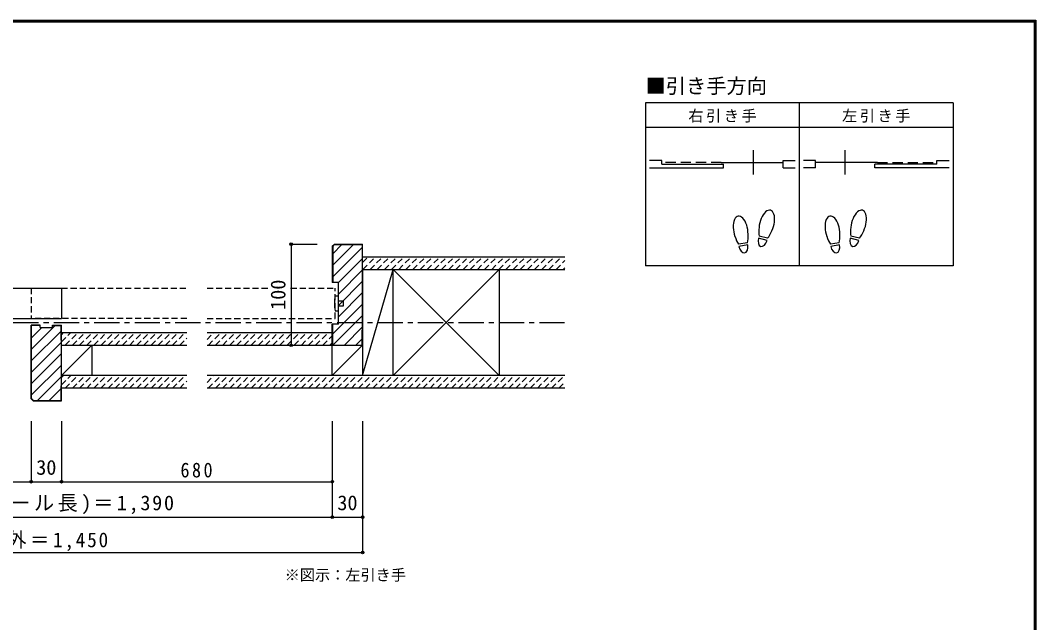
# Model space of a CAD drawing. Units: millimetres at full size, sheet at 1:5; some dimension numbers follow another scale. Extents: x -973 to 977, y -718 to 696.
# Drawn here: x -27 to 977, y 100 to 696 of the extents above; entities that cross this region are included whole.
import ezdxf
from ezdxf.enums import TextEntityAlignment as Align

# ---------------------------------------------------------------- set-up
doc = ezdxf.new("R2010")
doc.units = ezdxf.units.MM
doc.header["$LTSCALE"] = 5
doc.header["$PDMODE"] = 32
doc.header["$PDSIZE"] = 2.5
for name, pattern in [('CHAIN1', [8, 5, -1, 1, -1]), ('DASHED1', [1.8, 1.2, -0.6]), ('DASHED2', [3, 2, -1])]:
    doc.linetypes.add(name, pattern=pattern)
for name, color, linetype in [('0-1_通り芯', 4, 'CHAIN1'), ('0-2_柱', 3, 'Continuous'), ('0-3_仕上げ', 2, 'Continuous'), ('0-4_枠', 3, 'Continuous'), ('0-6_扉', 2, 'Continuous'), ('0-7_金物', 7, 'Continuous'), ('0-8_戸当り', 3, 'Continuous'), ('0-A_文字', 3, 'Continuous'), ('0-B_寸法', 7, 'Continuous'), ('0-C_ハッチ', 4, 'DASHED1'), ('F-1_枠', 6, 'Continuous')]:
    doc.layers.add(name, color=color, linetype=linetype)
doc.styles.add('ＭＳ ゴシック', font='')
doc.styles.get('ＭＳ ゴシック').set_extended_font_data('MS Gothic')

msp = doc.modelspace()

# ---------------------------------------------------------------- linework, layer by layer
at = {"layer": '0-1_通り芯'}
msp.add_line((-513.993, 396.994), (511.306, 396.994), dxfattribs=at)
at = {"layer": '0-2_柱'}
for p, q in [((311.306, 449.494), (311.306, 344.494)), ((341.383, 344.494), (341.383, 449.494)), ((446.383, 449.494), (446.383, 344.494)), ((13.656, 344.494), (13.656, 374.494)), ((43.733, 374.494), (43.733, 344.494)), ((281.229, 344.494), (281.229, 374.494)), ((311.306, 374.494), (311.306, 344.494))]:
    msp.add_line(p, q, dxfattribs=at)
at = {"layer": '0-2_柱', "color": 7}
for p, q in [((311.306, 344.494), (341.383, 449.494)), ((341.383, 344.494), (446.383, 449.494)), ((446.383, 344.494), (341.383, 449.494)), ((13.656, 344.494), (43.733, 374.494)), ((281.229, 344.494), (311.306, 374.494))]:
    msp.add_line(p, q, dxfattribs=at)
at = {"layer": '0-3_仕上げ'}
for p, q in [((311.306, 461.994), (511.306, 461.994)), ((311.306, 449.494), (511.306, 449.494)), ((13.656, 386.994), (137.481, 386.994)), ((157.481, 386.994), (281.306, 386.994)), ((13.656, 374.494), (137.481, 374.494)), ((157.481, 374.494), (311.306, 374.494)), ((137.481, 344.494), (13.656, 344.494)), ((511.306, 344.494), (157.481, 344.494)), ((137.481, 331.994), (13.656, 331.994)), ((511.306, 331.994), (157.481, 331.994))]:
    msp.add_line(p, q, dxfattribs=at)
at = {"layer": '0-4_枠'}
for p, q in [((281.306, 472.372), (283.427, 474.494)), ((281.306, 472.372), (281.306, 436.494)), ((281.806, 472.165), (283.634, 473.994)), ((281.806, 472.165), (281.806, 436.494)), ((283.427, 474.494), (311.306, 474.494)), ((283.634, 473.994), (310.806, 473.994)), ((310.806, 473.994), (310.806, 459.494)), ((311.306, 459.494), (310.806, 459.494)), ((-7.344, 394.494), (-16.344, 394.494)), ((-16.344, 321.615), (-16.344, 394.494)), ((-7.344, 393.994), (-15.844, 393.994)), ((-7.344, 391.994), (-7.344, 394.494)), ((4.656, 394.494), (13.656, 394.494)), ((4.656, 393.994), (13.156, 393.994)), ((13.156, 379.494), (13.156, 393.994)), ((13.656, 319.494), (13.656, 394.494)), ((287.306, 395.494), (281.306, 395.494)), ((281.306, 374.494), (281.306, 395.494)), ((281.806, 374.494), (281.806, 395.494)), ((13.156, 379.494), (13.656, 379.494)), ((13.156, 334.494), (13.656, 334.494)), ((13.156, 319.994), (13.156, 334.494)), ((-14.222, 319.494), (-16.344, 321.615)), ((-14.222, 319.494), (13.656, 319.494)), ((-14.015, 319.994), (13.156, 319.994))]:
    msp.add_line(p, q, dxfattribs=at)
for points in [[(281.306, 374.494), (311.306, 374.494), (311.306, 474.494)], [(287.306, 395.494), (287.306, 436.494), (281.306, 436.494)], [(-14.015, 319.994), (-15.844, 321.822), (-15.844, 393.994)], [(-7.344, 391.994), (4.656, 391.994), (4.656, 394.494)], [(310.806, 374.494), (310.806, 389.494), (311.306, 389.494)]]:
    msp.add_lwpolyline(points, dxfattribs=at)
at = {"layer": '0-6_扉', "linetype": 'DASHED1'}
for p, q in [((-16.344, 430.994), (-16.344, 400.994)), ((13.656, 430.994), (137.481, 430.994)), ((157.481, 430.994), (218.294, 430.994)), ((240.151, 430.994), (284.306, 430.994)), ((284.306, 400.994), (284.306, 430.994)), ((137.481, 400.994), (-16.344, 400.994)), ((157.481, 400.994), (284.306, 400.994))]:
    msp.add_line(p, q, dxfattribs=at)
at = {"layer": '0-6_扉', "color": 6}
msp.add_line((-34.443, 400.994), (13.656, 400.994), dxfattribs=at)
msp.add_lwpolyline([(-126.668, 430.994), (13.656, 430.994), (13.656, 400.994)], dxfattribs=at)
at = {"layer": '0-7_金物'}
for p, q in [((284.306, 423.494), (287.306, 423.494)), ((287.306, 418.494), (292.306, 418.494))]:
    msp.add_line(p, q, dxfattribs=at)
for points in [[(284.306, 408.494), (287.306, 408.494), (287.306, 423.494)], [(287.306, 413.494), (292.306, 413.494), (292.306, 418.494)]]:
    msp.add_lwpolyline(points, dxfattribs=at)
msp.add_arc((314.757, 415.994), 31.361, 166.16368, 193.83629, dxfattribs=at)
at = {"layer": '0-8_戸当り'}
for p, q in [((697.586, 543.354), (697.586, 567.354)), ((788.386, 543.354), (788.386, 567.354)), ((711.622, 480.235), (703.142, 482.507)), ((802.422, 480.235), (793.942, 482.507)), ((691.611, 475.878), (682.965, 474.353)), ((691.976, 473.81), (683.33, 472.285)), ((711.079, 478.206), (702.598, 480.478)), ((782.411, 475.878), (773.765, 474.353)), ((782.776, 473.81), (774.13, 472.285)), ((801.879, 478.206), (793.398, 480.478))]:
    msp.add_line(p, q, dxfattribs=at)
at = {"layer": '0-8_戸当り', "color": 2}
for p, q in [((606.986, 557.154), (594.986, 557.154)), ((606.986, 553.554), (606.986, 557.154)), ((606.986, 553.554), (668.186, 553.554)), ((665.786, 555.354), (726.986, 555.354)), ((668.186, 549.954), (668.186, 553.554)), ((726.986, 549.954), (726.986, 557.154)), ((726.986, 557.154), (738.986, 557.154)), ((758.986, 557.154), (746.986, 557.154)), ((758.986, 549.954), (758.986, 557.154)), ((820.186, 555.354), (758.986, 555.354)), ((817.786, 549.954), (817.786, 553.554)), ((878.986, 553.554), (817.786, 553.554)), ((878.986, 553.554), (878.986, 557.154)), ((878.986, 557.154), (890.986, 557.154)), ((594.986, 549.954), (668.186, 549.954)), ((726.986, 549.954), (738.986, 549.954)), ((758.986, 549.954), (746.986, 549.954)), ((890.986, 549.954), (817.786, 549.954))]:
    msp.add_line(p, q, dxfattribs=at)
at = {"layer": '0-8_戸当り', "color": 2, "linetype": 'DASHED2'}
for p, q in [((665.786, 555.354), (606.986, 555.354)), ((820.186, 555.354), (878.986, 555.354))]:
    msp.add_line(p, q, dxfattribs=at)
at = {"layer": '0-8_戸当り'}
for centre, major_axis, ratio, start_param, end_param in [((684.95, 488.377), (-2.445, 13.867), 0.5, 4.34059143, 8.22577918), ((710.867, 494.378), (3.644, 13.601), 0.5, 4.34059143, 8.22577918), ((775.75, 488.377), (-2.445, 13.867), 0.5, 4.34059143, 8.22577918), ((801.667, 494.378), (3.644, 13.601), 0.5, 4.34059143, 8.22577918), ((685.02, 487.981), (-2.963, 16.802), 0.4, 1.85063327, 2.44287679), ((685.02, 487.981), (-2.963, 16.802), 0.4, 3.84030852, 4.43255203), ((710.763, 493.989), (4.416, 16.48), 0.4, 1.85063327, 2.44287679), ((710.763, 493.989), (4.416, 16.48), 0.4, 3.84030852, 4.43255203), ((775.82, 487.981), (-2.963, 16.802), 0.4, 1.85063327, 2.44287679), ((775.82, 487.981), (-2.963, 16.802), 0.4, 3.84030852, 4.43255203), ((801.563, 493.989), (4.416, 16.48), 0.4, 1.85063327, 2.44287679), ((801.563, 493.989), (4.416, 16.48), 0.4, 3.84030852, 4.43255203), ((687.653, 473.047), (-1.27, 7.205), 0.6, 1.57079633, 4.71238898), ((706.838, 479.342), (1.894, 7.067), 0.6, 1.57079633, 4.71238898), ((778.453, 473.047), (-1.27, 7.205), 0.6, 1.57079633, 4.71238898), ((797.638, 479.342), (1.894, 7.067), 0.6, 1.57079633, 4.71238898)]:
    msp.add_ellipse(centre, major_axis=major_axis, ratio=ratio, start_param=start_param, end_param=end_param, dxfattribs=at)
at = {"layer": '0-A_文字'}
for p, q in [((894.986, 614.167), (590.986, 614.167)), ((590.986, 614.167), (590.986, 453.167)), ((742.986, 614.167), (742.986, 453.167)), ((894.986, 614.167), (894.986, 453.167)), ((590.986, 590.167), (894.986, 590.167)), ((894.986, 453.167), (590.986, 453.167))]:
    msp.add_line(p, q, dxfattribs=at)
at = {"layer": '0-B_寸法', "color": 4}
for p, q in [((240.665, 474.494), (266.306, 474.494)), ((240.665, 474.494), (240.665, 374.494)), ((240.665, 374.494), (266.306, 374.494)), ((-16.344, 299.494), (-16.344, 239.494)), ((13.656, 299.494), (13.656, 239.494)), ((281.306, 299.494), (281.306, 204.494)), ((311.306, 299.494), (311.306, 169.494)), ((-283.993, 239.494), (281.306, 239.494)), ((-313.993, 204.494), (311.306, 204.494)), ((-313.993, 169.494), (311.306, 169.494))]:
    msp.add_line(p, q, dxfattribs=at)
at = {"layer": '0-B_寸法'}
for p in [(240.665, 474.494), (240.665, 374.494), (-16.344, 239.494), (13.656, 239.494), (281.306, 239.494), (281.306, 204.494), (311.306, 204.494), (311.306, 169.494)]:
    msp.add_point(p, dxfattribs=at)
at = {"layer": '0-C_ハッチ', "linetype": 'Continuous'}
for p, q in [((290.919, 473.994), (281.806, 464.88)), ((302.233, 473.994), (281.806, 453.566)), ((310.806, 471.253), (281.806, 442.253)), ((310.806, 459.939), (287.306, 436.439)), ((311.306, 449.125), (287.306, 425.125)), ((311.306, 437.812), (287.306, 413.811)), ((311.306, 426.498), (287.306, 402.498)), ((311.306, 415.184), (281.806, 385.684)), ((311.306, 403.87), (281.929, 374.494)), ((7.505, 393.994), (-15.844, 370.645)), ((-5.809, 391.994), (-15.844, 381.959)), ((311.306, 392.557), (293.243, 374.494)), ((13.156, 388.332), (-15.844, 359.332)), ((13.656, 377.518), (-15.844, 348.018)), ((310.806, 380.743), (304.556, 374.494)), ((13.656, 366.204), (-15.844, 336.704)), ((13.656, 354.891), (-15.844, 325.391)), ((13.656, 343.577), (-9.927, 319.994)), ((13.156, 331.763), (1.387, 319.994))]:
    msp.add_line(p, q, dxfattribs=at)
at = {"layer": '0-C_ハッチ'}
for p, q in [((311.306, 456.262), (317.037, 461.994)), ((311.608, 449.494), (324.108, 461.994)), ((318.679, 449.494), (331.179, 461.994)), ((325.75, 449.494), (338.25, 461.994)), ((332.821, 449.494), (345.321, 461.994)), ((339.893, 449.494), (352.393, 461.994)), ((346.964, 449.494), (359.464, 461.994)), ((354.035, 449.494), (366.535, 461.994)), ((361.106, 449.494), (373.606, 461.994)), ((368.177, 449.494), (380.677, 461.994)), ((375.248, 449.494), (387.748, 461.994)), ((382.319, 449.494), (394.819, 461.994)), ((389.39, 449.494), (401.89, 461.994)), ((396.461, 449.494), (408.961, 461.994)), ((403.532, 449.494), (416.032, 461.994)), ((410.603, 449.494), (423.103, 461.994)), ((417.674, 449.494), (430.174, 461.994)), ((424.745, 449.494), (437.245, 461.994)), ((431.816, 449.494), (444.316, 461.994)), ((438.887, 449.494), (451.387, 461.994)), ((445.959, 449.494), (458.459, 461.994)), ((453.03, 449.494), (465.53, 461.994)), ((460.101, 449.494), (472.601, 461.994)), ((467.172, 449.494), (479.672, 461.994)), ((474.243, 449.494), (486.743, 461.994)), ((481.314, 449.494), (493.814, 461.994)), ((488.385, 449.494), (500.885, 461.994)), ((495.456, 449.494), (507.956, 461.994)), ((502.527, 449.494), (511.306, 458.272)), ((509.598, 449.494), (511.306, 451.201)), ((13.656, 377.816), (22.834, 386.994)), ((13.656, 384.887), (15.763, 386.994)), ((17.405, 374.494), (29.905, 386.994)), ((24.476, 374.494), (36.976, 386.994)), ((31.547, 374.494), (44.047, 386.994)), ((38.618, 374.494), (51.118, 386.994)), ((45.689, 374.494), (58.189, 386.994)), ((52.76, 374.494), (65.26, 386.994)), ((59.832, 374.494), (72.332, 386.994)), ((66.903, 374.494), (79.403, 386.994)), ((73.974, 374.494), (86.474, 386.994)), ((81.045, 374.494), (93.545, 386.994)), ((88.116, 374.494), (100.616, 386.994)), ((95.187, 374.494), (107.687, 386.994)), ((102.258, 374.494), (114.758, 386.994)), ((109.329, 374.494), (121.829, 386.994)), ((116.4, 374.494), (128.9, 386.994)), ((123.471, 374.494), (135.971, 386.994)), ((130.542, 374.494), (137.481, 381.432)), ((157.481, 380.219), (164.255, 386.994)), ((158.827, 374.494), (171.327, 386.994)), ((165.898, 374.494), (178.398, 386.994)), ((172.969, 374.494), (185.469, 386.994)), ((180.04, 374.494), (192.54, 386.994)), ((187.111, 374.494), (199.611, 386.994)), ((194.182, 374.494), (206.682, 386.994)), ((201.253, 374.494), (213.753, 386.994)), ((208.324, 374.494), (220.824, 386.994)), ((215.395, 374.494), (227.895, 386.994)), ((222.466, 374.494), (234.966, 386.994)), ((229.537, 374.494), (242.037, 386.994)), ((236.608, 374.494), (249.108, 386.994)), ((243.679, 374.494), (256.179, 386.994)), ((250.75, 374.494), (263.25, 386.994)), ((257.821, 374.494), (270.321, 386.994)), ((264.893, 374.494), (277.393, 386.994)), ((271.964, 374.494), (281.306, 383.836)), ((279.035, 374.494), (281.306, 376.765)), ((13.656, 335.39), (22.76, 344.494)), ((13.656, 342.461), (15.689, 344.494)), ((17.332, 331.994), (29.832, 344.494)), ((24.403, 331.994), (36.903, 344.494)), ((31.474, 331.994), (43.974, 344.494)), ((38.545, 331.994), (51.045, 344.494)), ((45.616, 331.994), (58.116, 344.494)), ((52.687, 331.994), (65.187, 344.494)), ((59.758, 331.994), (72.258, 344.494)), ((66.829, 331.994), (79.329, 344.494)), ((73.9, 331.994), (86.4, 344.494)), ((80.971, 331.994), (93.471, 344.494)), ((88.042, 331.994), (100.542, 344.494)), ((95.113, 331.994), (107.613, 344.494)), ((102.184, 331.994), (114.684, 344.494)), ((109.255, 331.994), (121.755, 344.494)), ((116.327, 331.994), (128.827, 344.494)), ((123.398, 331.994), (135.898, 344.494)), ((157.481, 337.793), (164.182, 344.494)), ((158.753, 331.994), (171.253, 344.494)), ((165.824, 331.994), (178.324, 344.494)), ((172.895, 331.994), (185.395, 344.494)), ((179.966, 331.994), (192.466, 344.494)), ((187.037, 331.994), (199.537, 344.494)), ((194.108, 331.994), (206.608, 344.494)), ((201.179, 331.994), (213.679, 344.494)), ((208.25, 331.994), (220.75, 344.494)), ((215.321, 331.994), (227.821, 344.494)), ((222.393, 331.994), (234.893, 344.494)), ((229.464, 331.994), (241.964, 344.494)), ((236.535, 331.994), (249.035, 344.494)), ((243.606, 331.994), (256.106, 344.494)), ((250.677, 331.994), (263.177, 344.494)), ((257.748, 331.994), (270.248, 344.494)), ((264.819, 331.994), (277.319, 344.494)), ((271.89, 331.994), (284.39, 344.494)), ((278.961, 331.994), (291.461, 344.494)), ((286.032, 331.994), (298.532, 344.494)), ((293.103, 331.994), (305.603, 344.494)), ((300.174, 331.994), (312.674, 344.494)), ((307.245, 331.994), (319.745, 344.494)), ((314.316, 331.994), (326.816, 344.494)), ((321.387, 331.994), (333.887, 344.494)), ((328.459, 331.994), (340.959, 344.494)), ((335.53, 331.994), (348.03, 344.494)), ((342.601, 331.994), (355.101, 344.494)), ((349.672, 331.994), (362.172, 344.494)), ((356.743, 331.994), (369.243, 344.494)), ((363.814, 331.994), (376.314, 344.494)), ((370.885, 331.994), (383.385, 344.494)), ((377.956, 331.994), (390.456, 344.494)), ((385.027, 331.994), (397.527, 344.494)), ((392.098, 331.994), (404.598, 344.494)), ((399.169, 331.994), (411.669, 344.494)), ((406.24, 331.994), (418.74, 344.494)), ((413.311, 331.994), (425.811, 344.494)), ((420.382, 331.994), (432.882, 344.494)), ((427.453, 331.994), (439.953, 344.494)), ((434.525, 331.994), (447.025, 344.494)), ((441.596, 331.994), (454.096, 344.494)), ((448.667, 331.994), (461.167, 344.494)), ((455.738, 331.994), (468.238, 344.494)), ((462.809, 331.994), (475.309, 344.494)), ((469.88, 331.994), (482.38, 344.494)), ((476.951, 331.994), (489.451, 344.494)), ((484.022, 331.994), (496.522, 344.494)), ((491.093, 331.994), (503.593, 344.494)), ((498.164, 331.994), (510.664, 344.494)), ((130.469, 331.994), (137.481, 339.006)), ((505.235, 331.994), (511.306, 338.064))]:
    msp.add_line(p, q, dxfattribs=at)
at = {"layer": 'F-1_枠'}
for p, q in [((-973.347, 695.833), (976.653, 695.833)), ((-973.347, 695), (976.653, 695)), ((-973.347, 694.167), (976.653, 694.167)), ((974.986, 695.833), (974.986, -700.833)), ((975.82, 695.833), (975.82, -700.833)), ((976.653, 695.833), (976.653, -700.833))]:
    msp.add_line(p, q, dxfattribs=at)

# ---------------------------------------------------------------- texts
at = {"layer": '0-4_枠', "color": 7, "style": 'ＭＳ ゴシック'}
msp.add_text('※図示：左引き手', height=11, dxfattribs=at).set_placement((234.203, 138.532), align=Align.BOTTOM_LEFT)
at = {"layer": '0-A_文字', "color": 7, "style": 'ＭＳ ゴシック'}
msp.add_text('■引き手方向', height=14.66, dxfattribs=at).set_placement((590.986, 619.167), align=Align.BOTTOM_LEFT)
at = {"layer": '0-A_文字', "color": 7, "char_height": 11, "attachment_point": 7, "style": 'ＭＳ ゴシック'}
for s, insert in [('\\T1.17;右引き手', (633.236, 594.667)), ('\\T1.17;左引き手', (785.236, 594.667))]:
    msp.add_mtext(s, dxfattribs=dict(at, insert=insert))
at = {"layer": '0-B_寸法', "style": 'ＭＳ ゴシック'}
msp.add_text('100', height=14.66, rotation=90, dxfattribs=at).set_placement((239.415, 409.494), align=Align.BOTTOM_LEFT)
for p in [(-11.344, 241.994), (286.306, 206.994)]:
    msp.add_text('30', height=14.66, dxfattribs=at).set_placement(p, align=Align.BOTTOM_LEFT)
at = {"layer": '0-B_寸法', "char_height": 14.66, "attachment_point": 7, "style": 'ＭＳ ゴシック'}
for s, insert in [('\\T1.27;\\W0.9;680', (131.231, 243.583)), ('\\T1.17;枠内(レール長)＝1,390', (-118.844, 207.404)), ('\\T1.19;\\W0.95;枠外＝1,450', (-62.594, 170.951))]:
    msp.add_mtext(s, dxfattribs=dict(at, insert=insert))

doc.saveas('drawing.dxf')
